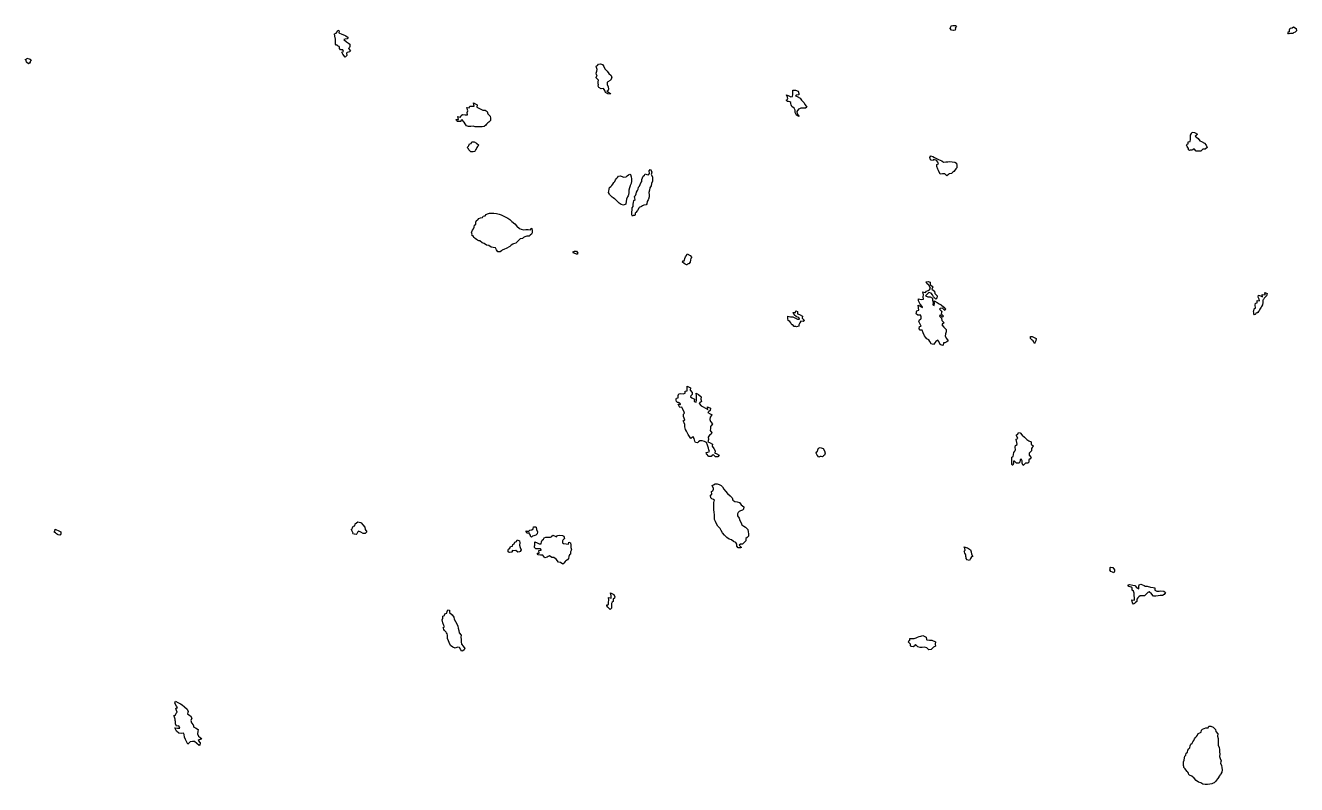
# Model space of a CAD drawing. Extents: x 450006 to 454999, y 6465006 to 6474995.
# Drawn here: x 452614 to 453746, y 6468654 to 6469330 of the extents above; entities that cross this region are included whole.
import ezdxf

# ---------------------------------------------------------------- set-up
doc = ezdxf.new("R2010")
doc.units = 0

msp = doc.modelspace()

# ---------------------------------------------------------------- linework, layer by layer
at = {"layer": '1010'}
for points in [[(452891, 6469312), (452890.44, 6469313), (452890.44, 6469313.54), (452890.44, 6469315), (452890.52, 6469315.46), (452890.58, 6469317.4), (452890, 6469319.98), (452889.72, 6469322.26), (452891.2, 6469322.78), (452892.08, 6469323.9), (452892.44, 6469325.54), (452893.7, 6469325), (452893.46, 6469323), (452896.16, 6469321.82), (452898.4, 6469321), (452899.6, 6469320.38), (452901.64, 6469319), (452901, 6469317.6), (452899, 6469317.4), (452897.98, 6469317), (452900.16, 6469315), (452902, 6469313.98), (452903.36, 6469313), (452903.32, 6469311), (452903, 6469310), (452902.04, 6469309), (452903.86, 6469307), (452903, 6469306.04), (452901, 6469305.68), (452900.36, 6469305), (452900.66, 6469303), (452899, 6469301.32), (452897, 6469304), (452896, 6469305.98), (452897.62, 6469306.36), (452897, 6469308), (452895, 6469308), (452894, 6469309), (452894, 6469309.98), (452893.66, 6469311), (452893, 6469311.34), (452891.98, 6469312), (452891, 6469312), (452891, 6469312)], [(453439, 6469325.58), (453437.8, 6469327), (453438.12, 6469327.86), (453438.8, 6469329), (453438.78, 6469329.2), (453440.32, 6469329.66), (453442.48, 6469329.5), (453443.44, 6469329), (453443, 6469328), (453442.4, 6469327.58), (453442.74, 6469327), (453442.44, 6469325.54), (453441, 6469325.24), (453440.74, 6469325.24), (453439, 6469325.58), (453439, 6469325.58)], [(453739, 6469322.26), (453738.52, 6469323), (453738.76, 6469323.22), (453739, 6469324.12), (453739.94, 6469324.04), (453740.12, 6469325.86), (453740.74, 6469327.24), (453742.36, 6469327.62), (453743.64, 6469328.34), (453746.02, 6469327), (453746.34, 6469325), (453745, 6469323.72), (453743.7, 6469323), (453743.36, 6469322.62), (453743, 6469322.46), (453741.56, 6469322.42), (453741, 6469322.38), (453739.66, 6469322.32), (453739, 6469322.26), (453739, 6469322.26)], [(452615, 6469298.34), (452614.4, 6469299), (452614.36, 6469299.62), (452615, 6469299.38), (452615.54, 6469300.44), (452618.44, 6469299.54), (452619.4, 6469299), (452619, 6469298.04), (452618.68, 6469297.3), (452618.56, 6469297), (452618, 6469295.98), (452617, 6469295.52), (452615.44, 6469297), (452615, 6469298.34), (452615, 6469298.34)], [(453123, 6469282.66), (453122.7, 6469283), (453122.7, 6469283.28), (453123, 6469284.16), (453123.5, 6469284.48), (453123, 6469285.98), (453122.74, 6469287.24), (453123.12, 6469288.86), (453123.54, 6469290.44), (453123, 6469292.34), (453122.54, 6469293.44), (453123.86, 6469294.12), (453124.68, 6469295.3), (453126.4, 6469295.58), (453128.18, 6469295), (453129.52, 6469293), (453130.2, 6469291), (453132.32, 6469289), (453133.9, 6469287), (453135.84, 6469285), (453136.52, 6469283), (453135.44, 6469281), (453135, 6469280.7), (453133, 6469279.34), (453132.44, 6469279), (453132.5, 6469277), (453133.44, 6469275), (453133.66, 6469273), (453133, 6469271.44), (453131.98, 6469271), (453133.68, 6469270.3), (453135.34, 6469269), (453135, 6469268.5), (453133, 6469268.78), (453131, 6469269.98), (453130.2, 6469271.78), (453129, 6469273.6), (453127, 6469273.16), (453125, 6469274.44), (453124.34, 6469275.64), (453124.56, 6469277), (453124.48, 6469277.5), (453124.44, 6469279), (453124.44, 6469279.54), (453124.68, 6469281), (453123, 6469282.66), (453123, 6469282.66)], [(453293, 6469261.84), (453291.7, 6469263), (453292.58, 6469263.4), (453293, 6469264.28), (453293.42, 6469264.56), (453293, 6469265.9), (453292.16, 6469267.82), (453294.08, 6469267), (453296, 6469265.98), (453297.54, 6469266.44), (453297.82, 6469268.16), (453297.7, 6469270.28), (453297.84, 6469272.14), (453300.04, 6469271.94), (453302.58, 6469271), (453303.24, 6469269), (453303, 6469268), (453301, 6469267.68), (453300.16, 6469267), (453301.5, 6469266.48), (453304.36, 6469265), (453305.38, 6469263), (453307.62, 6469261), (453308.64, 6469259), (453310.28, 6469257), (453309, 6469256.06), (453307, 6469256.02), (453305, 6469256.12), (453303, 6469255.22), (453302.66, 6469255), (453301.4, 6469253), (453301.64, 6469251), (453303.08, 6469249), (453303, 6469248.54), (453301, 6469249.66), (453299.82, 6469252.16), (453299.76, 6469254.22), (453299, 6469255.9), (453297, 6469257.62), (453296.34, 6469259), (453295.88, 6469260.1), (453295.92, 6469261), (453295, 6469261.66), (453293.96, 6469262.02), (453293, 6469261.84), (453293, 6469261.84)], [(452999, 6469244), (452998.2, 6469245), (452998.06, 6469245.92), (452999, 6469245.98), (453000, 6469245.98), (452999.5, 6469248.48), (453001.94, 6469248.04), (453002.54, 6469249.44), (453003.5, 6469250.48), (453006, 6469249.98), (453007.94, 6469250.04), (453007.82, 6469252.16), (453008.48, 6469253.5), (453007.42, 6469256.56), (453009.66, 6469256.32), (453010.26, 6469257.72), (453012.18, 6469257.8), (453014.08, 6469257.9), (453013.32, 6469260.66), (453016.66, 6469259), (453016.28, 6469257), (453017.98, 6469256), (453020, 6469255), (453021.76, 6469254.22), (453023.86, 6469254.12), (453025.46, 6469253), (453026.26, 6469251), (453028.24, 6469249), (453028.46, 6469247), (453028.38, 6469245), (453027, 6469243.6), (453026.26, 6469243), (453025, 6469241.72), (453024.3, 6469241), (453023, 6469239.78), (453021, 6469239.4), (453019, 6469239.54), (453017, 6469239.38), (453015, 6469239.34), (453013, 6469240.06), (453011, 6469239.68), (453009, 6469239.66), (453007, 6469240.18), (453005.84, 6469242.14), (453005, 6469243.62), (453003, 6469245.94), (453002.58, 6469245.4), (453001.98, 6469245), (453001.98, 6469244), (453001, 6469244), (452999.98, 6469244), (452999, 6469244), (452999, 6469244)], [(453649, 6469222), (453648.28, 6469223), (453648.58, 6469223.4), (453649, 6469223.82), (453649.72, 6469224.26), (453649.84, 6469226.14), (453651.62, 6469226.36), (453651.88, 6469228.1), (453652, 6469229.98), (453651.88, 6469232.1), (453652.66, 6469233.32), (453653.44, 6469234.54), (453655.54, 6469234.44), (453658.22, 6469233), (453657, 6469231.54), (453656.16, 6469231), (453658.56, 6469229), (453660.28, 6469227), (453661.58, 6469226.4), (453664.4, 6469225), (453665.88, 6469223), (453666.58, 6469221), (453665, 6469219.48), (453663, 6469219.6), (453662.18, 6469219), (453661, 6469217.8), (453659, 6469217.64), (453657, 6469217.68), (453655, 6469219.72), (453653.98, 6469219), (453653, 6469218.52), (453651.46, 6469218.52), (453651, 6469218.34), (453650, 6469219), (453650, 6469219.98), (453649.36, 6469221), (453649, 6469222), (453649, 6469222)], [(453009, 6469219.78), (453007.78, 6469221), (453008.48, 6469221.5), (453009, 6469222.2), (453009.2, 6469222.78), (453009.68, 6469224.3), (453011.36, 6469224.62), (453012.04, 6469225.94), (453014.08, 6469225.9), (453015.98, 6469225), (453017.98, 6469223), (453017, 6469222), (453016.34, 6469221), (453015.56, 6469219), (453015, 6469218.54), (453014.42, 6469217.56), (453013, 6469217.2), (453012.78, 6469217.2), (453011, 6469217.26), (453009.2, 6469219), (453009, 6469219.78), (453009, 6469219.78)], [(453421, 6469209.66), (453420, 6469211), (453419.82, 6469212.16), (453420.26, 6469213), (453420.44, 6469213.54), (453422.38, 6469213), (453423.76, 6469212.22), (453426.32, 6469211), (453427.52, 6469210.46), (453430.46, 6469209), (453431.92, 6469208.06), (453433.88, 6469208.1), (453435.76, 6469208.22), (453437.48, 6469208.5), (453439.7, 6469208.28), (453442, 6469207.98), (453443.56, 6469207), (453443.92, 6469205), (453443.74, 6469203), (453443, 6469202), (453442.22, 6469201), (453441, 6469199.76), (453440.12, 6469199), (453439, 6469197.86), (453437, 6469197.54), (453436.3, 6469197), (453435, 6469195.68), (453433, 6469197.7), (453431, 6469197.52), (453429, 6469197.38), (453427.32, 6469200.66), (453427, 6469201.84), (453425.84, 6469204.14), (453426, 6469205.98), (453427.48, 6469206.5), (453427, 6469208), (453426, 6469209), (453425, 6469209.66), (453423.98, 6469210), (453423, 6469210.18), (453422.64, 6469209.34), (453421, 6469209.66), (453421, 6469209.66)], [(453155, 6469160), (453154.28, 6469161), (453154.42, 6469161.56), (453154.42, 6469163), (453154.48, 6469163.5), (453154.54, 6469165.44), (453154.58, 6469167.4), (453155.54, 6469168.44), (453155.42, 6469170.56), (453155.88, 6469172.1), (453156.22, 6469173.76), (453157.36, 6469174.62), (453157, 6469176), (453156.74, 6469177.24), (453157.72, 6469178.26), (453158.14, 6469179.84), (453158.62, 6469181.36), (453159.38, 6469182.6), (453159.96, 6469184.02), (453160.42, 6469185.56), (453161.32, 6469186.66), (453161.82, 6469188.16), (453162.4, 6469189.58), (453163.34, 6469190.64), (453163.4, 6469192.58), (453164.02, 6469193.96), (453164.6, 6469195.38), (453165.6, 6469196.38), (453166.34, 6469197.64), (453167.76, 6469197), (453169.36, 6469196.62), (453170.12, 6469197.86), (453169.68, 6469200.3), (453170.66, 6469201.32), (453171.24, 6469201), (453172.12, 6469199), (453171.58, 6469197), (453172.64, 6469195), (453172.66, 6469193), (453172.66, 6469191), (453171.84, 6469189), (453171.46, 6469187), (453171, 6469186), (453170.48, 6469185), (453170.12, 6469183), (453169.52, 6469181), (453169.8, 6469179), (453169.92, 6469177), (453169.2, 6469175), (453169, 6469174.56), (453167.94, 6469173), (453167.64, 6469171), (453167, 6469169.94), (453165, 6469169.6), (453163.78, 6469169), (453163, 6469168.5), (453161, 6469167.46), (453160.56, 6469167), (453159.4, 6469165), (453159, 6469164.48), (453157.8, 6469163), (453157.46, 6469162.52), (453157.24, 6469161), (453157.18, 6469160.8), (453157, 6469160.46), (453155.52, 6469160.46), (453155, 6469160), (453155, 6469160)], [(453135, 6469178.66), (453134.74, 6469179), (453134.46, 6469179.52), (453133.7, 6469181), (453133.86, 6469182.12), (453134.18, 6469183.8), (453134.54, 6469185.44), (453135.76, 6469186.22), (453136.7, 6469187.28), (453137.6, 6469188.38), (453138.28, 6469189.7), (453139.14, 6469190.84), (453139.88, 6469192.1), (453140.6, 6469193.38), (453141.56, 6469194.42), (453142.6, 6469195.38), (453144.26, 6469195.72), (453146.44, 6469195), (453147.32, 6469194.66), (453149.2, 6469194.78), (453150.24, 6469195.74), (453151.38, 6469196.6), (453152.72, 6469197.26), (453153.22, 6469197), (453153.82, 6469195), (453154.14, 6469193), (453154.08, 6469191), (453153.72, 6469189), (453153, 6469187.22), (453152.86, 6469187), (453152.42, 6469185), (453151.7, 6469183), (453151.8, 6469181), (453151.26, 6469179), (453151, 6469178.04), (453150.38, 6469177), (453149.64, 6469175), (453149.36, 6469173), (453149.12, 6469171), (453149, 6469170.62), (453147, 6469169.78), (453145, 6469170.22), (453143, 6469171.34), (453141, 6469173.64), (453139.52, 6469175), (453139, 6469175.3), (453137.7, 6469176.28), (453137, 6469176.74), (453136.66, 6469177), (453135, 6469178.66), (453135, 6469178.66)], [(453013, 6469142), (453012.02, 6469143), (453012.1, 6469143.88), (453011.68, 6469145), (453012, 6469145.98), (453012.42, 6469147.56), (453013.36, 6469148.62), (453013.84, 6469150.14), (453014.24, 6469151.74), (453015.32, 6469152.66), (453015.48, 6469154.5), (453016.1, 6469155.88), (453017.36, 6469156.62), (453018.2, 6469157.78), (453019.52, 6469158.46), (453021.34, 6469158.64), (453022.08, 6469159.9), (453023.72, 6469160.26), (453024.62, 6469161.36), (453025.94, 6469162.04), (453027.52, 6469162.46), (453029.48, 6469162.5), (453031.44, 6469162.54), (453033.82, 6469162.16), (453036.34, 6469161.64), (453037.98, 6469161), (453039.76, 6469160.22), (453042.22, 6469159), (453043.96, 6469158.02), (453045.78, 6469157), (453047.6, 6469155), (453050.2, 6469153), (453052.1, 6469151), (453054.38, 6469149), (453055.78, 6469148.2), (453058.28, 6469147.7), (453059.94, 6469148.04), (453062, 6469147.98), (453064.3, 6469147.68), (453064.78, 6469149.2), (453065.46, 6469149), (453065.54, 6469147), (453065.52, 6469145), (453065, 6469143.92), (453063.98, 6469143), (453063, 6469142.2), (453061, 6469142), (453059, 6469141.4), (453057.98, 6469141), (453057, 6469140.04), (453055, 6469139.58), (453054.46, 6469139), (453053, 6469137.52), (453052.4, 6469137), (453051, 6469135.82), (453049, 6469135.36), (453048.5, 6469135), (453047, 6469134), (453045.82, 6469133), (453045, 6469132.5), (453043, 6469131.4), (453042.38, 6469131), (453041, 6469130.36), (453039, 6469129.56), (453038.24, 6469129), (453037, 6469128.22), (453035, 6469128.08), (453033.96, 6469130.02), (453033, 6469131.54), (453031, 6469131.86), (453029, 6469132.26), (453027, 6469133.72), (453025, 6469134.06), (453023, 6469135.64), (453021, 6469136.2), (453019, 6469137.86), (453017.98, 6469138), (453017, 6469138.44), (453016.14, 6469139), (453015, 6469140.14), (453014, 6469141), (453013, 6469142), (453013, 6469142)], [(453103, 6469126.8), (453102.5, 6469127), (453101.88, 6469128.1), (453103, 6469128.08), (453103.16, 6469128.82), (453105, 6469128.86), (453106.18, 6469127), (453105.8, 6469126.18), (453105, 6469126.14), (453103.14, 6469126.84), (453103, 6469126.8), (453103, 6469126.8)], [(453201, 6469117.72), (453199.62, 6469119), (453199.74, 6469120.24), (453201, 6469120.14), (453201.3, 6469120.68), (453201.7, 6469122.28), (453202.26, 6469123.72), (453203.2, 6469124.78), (453203.64, 6469126.34), (453206.34, 6469125), (453207.78, 6469123), (453207, 6469122.32), (453206.58, 6469121), (453206.46, 6469119), (453205, 6469117.38), (453204.66, 6469117.32), (453203.92, 6469117), (453203.34, 6469116.64), (453203, 6469116.5), (453201.9, 6469117), (453201, 6469117.72), (453201, 6469117.72)], [(453409, 6469071.8), (453407.6, 6469073), (453407.74, 6469074.24), (453407.92, 6469075), (453408.3, 6469075.68), (453409.9, 6469076.08), (453409.7, 6469078.28), (453409.44, 6469080.54), (453412.56, 6469079), (453413.36, 6469078.62), (453413, 6469079.54), (453411, 6469081.4), (453409.62, 6469084.36), (453409.62, 6469086.36), (453412.14, 6469085.84), (453414, 6469085.98), (453413.94, 6469088.04), (453414, 6469089.98), (453413.46, 6469092.52), (453416, 6469091.98), (453416.74, 6469093.24), (453418.14, 6469093.84), (453419.54, 6469094.44), (453420.24, 6469095.74), (453419, 6469098.32), (453417, 6469100), (453416.62, 6469101.36), (453418.26, 6469101.72), (453419.98, 6469101), (453419.98, 6469099), (453422.4, 6469097), (453421.62, 6469095), (453423.9, 6469093), (453424.28, 6469091), (453426.16, 6469089), (453425.98, 6469087), (453425, 6469086), (453423, 6469088), (453422, 6469089.98), (453421, 6469091.46), (453419, 6469092), (453417.98, 6469091), (453417, 6469090), (453415.98, 6469089), (453417.84, 6469088.14), (453420, 6469087.98), (453421.98, 6469087), (453422.16, 6469085), (453422.6, 6469083), (453422.34, 6469081), (453423.54, 6469080.44), (453423.84, 6469082.14), (453423.58, 6469084.4), (453426.4, 6469083), (453428, 6469081.98), (453429.98, 6469081), (453432.08, 6469079), (453433.72, 6469077), (453433, 6469076), (453431, 6469077.9), (453429, 6469077.54), (453428.22, 6469077), (453430.32, 6469075), (453429.98, 6469073), (453431.98, 6469071), (453431, 6469070), (453429, 6469072), (453428.3, 6469071), (453430.16, 6469069), (453430.34, 6469067), (453432.38, 6469065), (453431, 6469064.08), (453430.48, 6469063), (453432.08, 6469061), (453434.44, 6469059), (453434.18, 6469057), (453433.76, 6469055), (453433.38, 6469053), (453434.54, 6469051), (453436.02, 6469049), (453435, 6469047.96), (453433, 6469047.2), (453431.98, 6469047), (453431.7, 6469045), (453431, 6469044.6), (453429, 6469045.76), (453427.76, 6469048.22), (453427, 6469049.62), (453425.98, 6469049), (453425, 6469048.22), (453424.18, 6469047), (453423, 6469045.58), (453421, 6469046.12), (453419.7, 6469048.28), (453419, 6469049.7), (453417, 6469050.56), (453415.9, 6469052.08), (453415, 6469053.42), (453413.96, 6469056.02), (453413, 6469058.54), (453411, 6469058.3), (453410.34, 6469059.64), (453410.42, 6469061.56), (453412, 6469061.98), (453411, 6469063.76), (453409.82, 6469066.16), (453410.5, 6469067.48), (453411.68, 6469068.3), (453411.96, 6469069), (453412.12, 6469069.86), (453412.16, 6469071), (453411, 6469072.16), (453410.3, 6469071.68), (453409, 6469071.8), (453409, 6469071.8)], [(453709, 6469072), (453708.38, 6469073), (453708.22, 6469073.76), (453707.9, 6469075), (453708.38, 6469075.6), (453708.52, 6469077.46), (453709.82, 6469078.16), (453709.46, 6469080.52), (453709.68, 6469082.3), (453711.32, 6469082.66), (453711.22, 6469084.76), (453713.36, 6469084.62), (453713, 6469086), (453712.16, 6469087.82), (453712.52, 6469089.46), (453714.14, 6469089), (453715.94, 6469088.04), (453715.82, 6469090.16), (453718.24, 6469089.74), (453717.94, 6469092.04), (453720.16, 6469091), (453719.44, 6469089), (453719, 6469088.5), (453717.62, 6469087), (453717, 6469085.7), (453716.38, 6469085), (453716.3, 6469083), (453716.02, 6469081), (453715, 6469079.56), (453714.66, 6469079), (453713.68, 6469077), (453713, 6469075.74), (453712.46, 6469075), (453711.78, 6469074.2), (453711, 6469073.52), (453710.3, 6469073.68), (453709.98, 6469073), (453709.6, 6469072.38), (453709, 6469072), (453709, 6469072)], [(453295, 6469066.18), (453293.46, 6469067), (453293.34, 6469068.64), (453293.22, 6469069), (453293.22, 6469070.76), (453295.7, 6469070.28), (453297.82, 6469070.16), (453299.98, 6469069), (453301.82, 6469068.16), (453303.74, 6469068.24), (453303, 6469069.7), (453301, 6469070.18), (453299, 6469072), (453298, 6469073.98), (453300, 6469073.98), (453300.28, 6469075.7), (453302, 6469075), (453301.98, 6469073), (453303.54, 6469072.44), (453306.44, 6469071), (453305.98, 6469069), (453308.12, 6469067), (453307, 6469066.1), (453305, 6469066.38), (453304.06, 6469065), (453303.24, 6469063), (453303, 6469062), (453301, 6469061.34), (453300.36, 6469061.62), (453299, 6469061.62), (453297.62, 6469063), (453297, 6469063.2), (453295.92, 6469065), (453295, 6469066.18), (453295, 6469066.18)], [(453511, 6469049.42), (453509.3, 6469051), (453509.28, 6469052.7), (453511, 6469052.82), (453511.44, 6469052.54), (453514.34, 6469051), (453514.1, 6469049), (453513.24, 6469047), (453513.2, 6469046.78), (453513, 6469046.62), (453512.52, 6469047), (453512.5, 6469047.48), (453511.88, 6469049), (453511, 6469049.42), (453511, 6469049.42)], [(453195, 6468994), (453194.18, 6468995), (453194, 6468995.98), (453194, 6468997), (453194.2, 6468997.78), (453195.7, 6468998.28), (453195.64, 6469000.34), (453196.32, 6469001.66), (453198, 6469001.98), (453200.2, 6469001.78), (453201.74, 6469002.24), (453201.82, 6469004.16), (453203.68, 6469004.3), (453203.8, 6469006.18), (453203.58, 6469008.4), (453206.58, 6469007), (453206.18, 6469005), (453207.98, 6469003), (453207.98, 6469001), (453207, 6469000), (453206.62, 6468999), (453207.92, 6468998.06), (453210.06, 6468997), (453209.98, 6468995), (453211.56, 6468994.42), (453211.84, 6468996.14), (453211.84, 6468998.14), (453212, 6468999.98), (453211.74, 6469002.24), (453213.82, 6469001), (453215.98, 6468999), (453215.94, 6468997), (453216.28, 6468995), (453215, 6468993.7), (453214.42, 6468993), (453216.16, 6468991), (453217.88, 6468990.1), (453219.86, 6468989), (453222.16, 6468987.82), (453221.76, 6468990.22), (453224.38, 6468989), (453224.04, 6468987), (453223, 6468985.94), (453222.18, 6468985), (453224, 6468983.98), (453225.98, 6468983), (453225, 6468982), (453224.16, 6468981), (453223.98, 6468979), (453224.48, 6468977), (453226.18, 6468975), (453225, 6468973.36), (453224.32, 6468973), (453224.38, 6468971), (453224.04, 6468969), (453225.72, 6468967), (453225, 6468965.88), (453223.64, 6468965), (453223, 6468964), (453222.48, 6468963), (453222.74, 6468961), (453221.98, 6468959), (453223.68, 6468958.3), (453226.3, 6468957), (453225.98, 6468955), (453227.52, 6468953), (453228.44, 6468951), (453228.4, 6468949), (453229.52, 6468948.46), (453232.12, 6468947), (453231, 6468945.64), (453229, 6468945.52), (453227, 6468947.42), (453225.98, 6468947), (453225, 6468946.06), (453223, 6468946.02), (453221, 6468948.4), (453220.58, 6468949.4), (453222.1, 6468949.88), (453223.64, 6468950.34), (453223, 6468952), (453222.58, 6468953.4), (453221.82, 6468956.16), (453221, 6468958.42), (453219, 6468959.24), (453217, 6468959.8), (453215, 6468959.86), (453213.8, 6468959), (453213, 6468958), (453211, 6468958.32), (453210.42, 6468959.56), (453209.92, 6468962.06), (453209, 6468963.32), (453207.98, 6468963), (453207, 6468962), (453205, 6468964.58), (453204.5, 6468965.48), (453203, 6468968.5), (453202.08, 6468969.9), (453201.6, 6468972.38), (453201.64, 6468974.34), (453201, 6468976), (453200.22, 6468977.76), (453201.46, 6468978.52), (453201, 6468980.2), (453200.32, 6468981.66), (453200.3, 6468983.68), (453201.42, 6468984.56), (453201, 6468985.38), (453199.44, 6468988.54), (453199, 6468989.84), (453197, 6468989.58), (453195.58, 6468992.4), (453197, 6468992.4), (453197.76, 6468992.22), (453197.46, 6468993), (453197, 6468993.52), (453195.98, 6468994), (453195, 6468994), (453195, 6468994)], [(453493, 6468938.36), (453492.64, 6468939), (453492.9, 6468939.08), (453492.86, 6468941), (453492.68, 6468941.3), (453492.68, 6468943.3), (453492.76, 6468945.22), (453493.9, 6468946.08), (453494.32, 6468947.66), (453494.5, 6468949.48), (453495.4, 6468950.58), (453496.02, 6468951.96), (453495.82, 6468954.16), (453496.14, 6468955.84), (453497.46, 6468956.52), (453497.24, 6468958.74), (453497, 6468959.32), (453496.62, 6468961.36), (453498.16, 6468961.82), (453497, 6468964.74), (453496.86, 6468965.12), (453498.16, 6468965.82), (453498.58, 6468967.4), (453500.28, 6468967), (453501.9, 6468965), (453503.98, 6468963), (453506.22, 6468961), (453508, 6468959.98), (453509.98, 6468959), (453509.98, 6468957), (453511.98, 6468955), (453511, 6468954), (453510.16, 6468953), (453510.22, 6468951), (453509, 6468949.76), (453508.24, 6468949), (453508.22, 6468947), (453509.98, 6468945), (453509, 6468944), (453507.98, 6468943), (453507.98, 6468941), (453507, 6468940), (453505, 6468940), (453503.98, 6468939), (453503, 6468938), (453502, 6468939.98), (453502, 6468941.98), (453501, 6468943.82), (453500.24, 6468943), (453499.98, 6468941), (453499, 6468940), (453497, 6468940), (453495, 6468941.82), (453494.24, 6468941.74), (453494.12, 6468941), (453494.12, 6468939.86), (453493.98, 6468939), (453493.68, 6468938.3), (453493, 6468938.36), (453493, 6468938.36)], [(453319, 6468947.58), (453318.5, 6468949), (453318.64, 6468949.34), (453319, 6468950.02), (453319.68, 6468950.3), (453320.1, 6468951.88), (453320.64, 6468953.34), (453321.98, 6468954), (453324.66, 6468953), (453326.08, 6468951), (453326.6, 6468949), (453325.98, 6468947), (453325, 6468946.4), (453324.3, 6468945.68), (453323, 6468945.82), (453322, 6468945.98), (453321, 6468945.44), (453319.44, 6468947), (453319, 6468947.58), (453319, 6468947.58)], [(453225, 6468908.74), (453224.78, 6468909), (453224.58, 6468909.4), (453224.56, 6468911), (453224.38, 6468911.6), (453225.5, 6468912.48), (453225.24, 6468914.74), (453226.5, 6468915.48), (453227.18, 6468916.8), (453227, 6468917.36), (453225.88, 6468920.1), (453227.2, 6468920.78), (453228.5, 6468921.48), (453230.24, 6468921.74), (453232.06, 6468921), (453234, 6468919.98), (453235.24, 6468919), (453236.42, 6468917), (453237.76, 6468915), (453239.62, 6468913), (453241.96, 6468911), (453243.64, 6468909), (453244.22, 6468907), (453246.14, 6468905.84), (453248.28, 6468905.7), (453250.28, 6468905), (453251.66, 6468903), (453253.98, 6468901), (453253.74, 6468899), (453253, 6468898.28), (453251, 6468897.5), (453249.82, 6468897), (453249, 6468896), (453248.36, 6468895), (453248.54, 6468893), (453250, 6468891), (453250.52, 6468889), (453251.6, 6468887), (453252.44, 6468885), (453254, 6468883.98), (453255.64, 6468883), (453257.76, 6468881), (453257.98, 6468879), (453258.3, 6468877), (453258.22, 6468875), (453257, 6468873.76), (453255.98, 6468873), (453255.88, 6468871), (453255, 6468870), (453254.06, 6468869), (453253, 6468867.92), (453251, 6468867.82), (453249.98, 6468867), (453251.98, 6468865), (453251, 6468864.74), (453249, 6468864.78), (453248, 6468865.98), (453248, 6468867.98), (453247, 6468869.52), (453245, 6468870.2), (453243, 6468871.78), (453241, 6468872.36), (453239, 6468873.74), (453237, 6468876), (453235, 6468878), (453234, 6468879.98), (453233, 6468881.72), (453231, 6468883.88), (453229.88, 6468886.1), (453229, 6468888), (453228, 6468889.98), (453228.02, 6468891.96), (453228.08, 6468893.9), (453227.72, 6468896.26), (453227.5, 6468898.48), (453227.48, 6468900.5), (453227.5, 6468902.48), (453227.54, 6468904.44), (453227.48, 6468905), (453227.8, 6468906.18), (453227.9, 6468907), (453227, 6468907.56), (453225.64, 6468908.34), (453225, 6468908.74), (453225, 6468908.74)], [(452641, 6468878.06), (452639.74, 6468879), (452640.6, 6468879.38), (452640.74, 6468881), (452640.74, 6468881.24), (452641.32, 6468881), (452644.24, 6468879.74), (452645.78, 6468879), (452645.82, 6468877), (452645.68, 6468876.3), (452645, 6468875.82), (452643.66, 6468876.32), (452643, 6468876.38), (452642.02, 6468877), (452641, 6468878.06), (452641, 6468878.06)], [(452905, 6468880.06), (452904.84, 6468881), (452904.84, 6468881.14), (452905, 6468881.36), (452905.52, 6468882.46), (452906.14, 6468883.84), (452907.7, 6468884.28), (452908.12, 6468885.86), (452909.22, 6468886.76), (452910.32, 6468887.66), (452912.76, 6468887.22), (452913.32, 6468887), (452914.8, 6468885), (452916.6, 6468883), (452916.84, 6468881), (452918.38, 6468879), (452917, 6468877.3), (452915, 6468877.38), (452913, 6468878.48), (452911, 6468879.38), (452910.52, 6468879), (452909.38, 6468877), (452909, 6468876.6), (452907.3, 6468876.68), (452907, 6468876.68), (452905.86, 6468877), (452906.16, 6468877.82), (452905.52, 6468879), (452905, 6468880.06), (452905, 6468880.06)], [(453061, 6468877.72), (453060.2, 6468879), (453060.28, 6468879.7), (453061, 6468879.54), (453062.62, 6468879.36), (453063.62, 6468880.36), (453065.2, 6468880.78), (453066.56, 6468881.42), (453066.76, 6468883.22), (453068.66, 6468883.32), (453069.32, 6468883), (453069.58, 6468881), (453070.32, 6468879), (453070.18, 6468877), (453069, 6468875.9), (453067, 6468875.22), (453065.98, 6468875), (453065, 6468874), (453064, 6468875), (453064, 6468875.98), (453063.38, 6468877), (453063, 6468877.96), (453062.26, 6468877.72), (453061, 6468877.72), (453061, 6468877.72)], [(453045, 6468860.44), (453044.28, 6468861), (453044.28, 6468861.7), (453044.28, 6468863), (453044.44, 6468863.54), (453045.72, 6468864.26), (453046.2, 6468865.78), (453047.98, 6468866), (453048.4, 6468867.58), (453049.66, 6468868.32), (453050.16, 6468869.82), (453051.64, 6468870.34), (453052.26, 6468871.72), (453054.34, 6468871), (453054.66, 6468869), (453054.46, 6468867), (453054.8, 6468865), (453055.74, 6468863), (453055, 6468861.42), (453054.36, 6468861), (453053, 6468860.68), (453051, 6468862.3), (453049, 6468862.04), (453047.84, 6468862.14), (453047.78, 6468861), (453047.38, 6468860.6), (453047, 6468860.64), (453045.46, 6468860.52), (453045, 6468860.44), (453045, 6468860.44)], [(453069, 6468863.88), (453067.84, 6468865), (453067.84, 6468866.14), (453067.92, 6468867), (453067.92, 6468868.06), (453067.86, 6468870.12), (453070.18, 6468869), (453071.82, 6468868.16), (453073.74, 6468868.24), (453073.98, 6468870), (453074.48, 6468871.5), (453075.64, 6468872.34), (453076.34, 6468873.64), (453077.94, 6468874.04), (453079.84, 6468874.14), (453081.8, 6468874.18), (453083.24, 6468874.74), (453084, 6468875.98), (453085.98, 6468875), (453087.42, 6468874.56), (453088.22, 6468875.76), (453090.18, 6468875.8), (453092.5, 6468875.48), (453093.88, 6468875), (453094.56, 6468873), (453093, 6468871.42), (453092.52, 6468871), (453092.64, 6468869), (453093.42, 6468868.56), (453095.82, 6468868.16), (453098.08, 6468867.9), (453098.38, 6468869.6), (453099.8, 6468869), (453099.92, 6468867), (453100.12, 6468865), (453100.56, 6468863), (453099.8, 6468861), (453099.86, 6468859), (453099, 6468858.36), (453098.14, 6468857), (453098.06, 6468855), (453097, 6468853.88), (453095.72, 6468853), (453095, 6468852.4), (453093.82, 6468851), (453093, 6468850.24), (453091, 6468851.44), (453089, 6468851.78), (453087, 6468854.42), (453085, 6468856), (453083, 6468856), (453081, 6468857.44), (453079.98, 6468857), (453079, 6468856.38), (453077, 6468855.88), (453075, 6468858), (453073, 6468858.16), (453071, 6468858.54), (453069.96, 6468860.02), (453072, 6468859.98), (453071.6, 6468862.38), (453073.54, 6468862.44), (453073.66, 6468863), (453073, 6468863.7), (453072.14, 6468863.84), (453071, 6468863.84), (453070.14, 6468863.84), (453069, 6468863.88), (453069, 6468863.88)], [(453451, 6468860), (453450.64, 6468861), (453450.46, 6468861.52), (453451, 6468862.4), (453451.28, 6468862.7), (453451, 6468864.06), (453450.42, 6468865.56), (453451.98, 6468865), (453453.42, 6468864.56), (453456.02, 6468863), (453456.54, 6468861), (453456.74, 6468859), (453457.96, 6468857), (453457, 6468856.52), (453455.82, 6468855), (453455, 6468853.32), (453453, 6468854.08), (453452.22, 6468855), (453452, 6468855.98), (453451.72, 6468857), (453451.8, 6468858.18), (453451.54, 6468859), (453451, 6468860), (453451, 6468860)], [(453581, 6468843.58), (453580.16, 6468845), (453580.22, 6468845.76), (453580.4, 6468847), (453580.56, 6468847.42), (453582.74, 6468847), (453584.3, 6468845), (453584.26, 6468843.72), (453583.98, 6468843), (453583.58, 6468842.4), (453583, 6468842.54), (453582.34, 6468843), (453581, 6468843.58), (453581, 6468843.58)], [(453133, 6468811.84), (453132.02, 6468813), (453132, 6468813.98), (453133, 6468814.04), (453133.74, 6468814.24), (453133.7, 6468816.28), (453133.8, 6468818.18), (453133.54, 6468820.44), (453136.1, 6468819.88), (453136.06, 6468821.92), (453135.3, 6468824.68), (453138.42, 6468823), (453139.38, 6468821), (453139, 6468819.88), (453137.82, 6468819), (453137.68, 6468817), (453137, 6468816.14), (453136.16, 6468815), (453136.22, 6468813), (453136.3, 6468811.68), (453136.14, 6468811), (453135.76, 6468810.22), (453135, 6468809.88), (453133.8, 6468811), (453133, 6468811.84), (453133, 6468811.84)], [(453597, 6468830.14), (453596.46, 6468831), (453596.4, 6468831.58), (453597, 6468831.68), (453597.86, 6468832.12), (453600.5, 6468831.48), (453602.18, 6468831), (453603.98, 6468829), (453605.76, 6468828.22), (453605.74, 6468830.24), (453606.3, 6468831.68), (453607.58, 6468832.4), (453610.6, 6468831), (453611.36, 6468830.62), (453613.34, 6468830.64), (453616.38, 6468829.6), (453618.6, 6468829.38), (453619.98, 6468829), (453619.98, 6468827), (453621.86, 6468826.12), (453623.9, 6468826.08), (453625.54, 6468826.44), (453628, 6468825.98), (453629.62, 6468825), (453629, 6468824), (453628.44, 6468823), (453627, 6468822.28), (453625, 6468822.32), (453623, 6468821.96), (453621, 6468821.7), (453619, 6468821.64), (453617, 6468823.66), (453615, 6468825.58), (453613.98, 6468825), (453613, 6468824), (453612.14, 6468823), (453611, 6468821.84), (453609, 6468822), (453607, 6468822), (453605.98, 6468821), (453605, 6468820), (453603.98, 6468819), (453603.98, 6468817), (453603, 6468816), (453601.98, 6468815), (453601, 6468814.5), (453600.28, 6468815.7), (453599.72, 6468818.26), (453602, 6468817.98), (453602, 6468819.98), (453601.7, 6468822.28), (453601.7, 6468824.28), (453601, 6468826), (453600, 6468827), (453600, 6468827.98), (453600, 6468829), (453599, 6468829.54), (453598.04, 6468829.94), (453597, 6468830.14), (453597, 6468830.14)], [(452987, 6468792), (452986.56, 6468793), (452986.4, 6468793.58), (452987, 6468793.98), (452987.64, 6468794.34), (452987, 6468795.64), (452985.98, 6468798), (452985.42, 6468800.56), (452985.98, 6468802), (452986.2, 6468803.78), (452987.64, 6468804.34), (452987.96, 6468806.02), (452989.56, 6468806.42), (452990.04, 6468807.94), (452990.5, 6468809.48), (452991.98, 6468809), (452991.98, 6468807), (452994.32, 6468805), (452995.9, 6468803), (452996.18, 6468801), (452997.48, 6468799), (452998.44, 6468797), (452999.5, 6468795), (452999.74, 6468793), (453000.26, 6468791), (453000.62, 6468789), (453002.36, 6468787), (453002.2, 6468785), (453002.44, 6468783), (453002.38, 6468781), (453002.56, 6468779), (453004.08, 6468777), (453005.56, 6468775), (453005, 6468773.96), (453003.98, 6468773), (453003, 6468772.54), (453002, 6468773.98), (453001, 6468775.86), (452999, 6468776.28), (452997, 6468775.34), (452995, 6468776.34), (452993, 6468777.82), (452991.62, 6468780.36), (452991, 6468781.78), (452990.08, 6468783.9), (452990.3, 6468785.68), (452990.26, 6468787), (452989.94, 6468788.04), (452989.48, 6468789), (452989, 6468789.64), (452987.64, 6468791), (452987, 6468792), (452987, 6468792)], [(453401, 6468780.44), (453400.6, 6468781), (453400.7, 6468781.28), (453401, 6468781.86), (453401.84, 6468782.14), (453402.04, 6468783.94), (453403.98, 6468784), (453405.94, 6468784.04), (453407.48, 6468784.5), (453408.78, 6468785.2), (453410.18, 6468785.8), (453411.88, 6468786.1), (453413.48, 6468786.5), (453416.6, 6468785), (453416.84, 6468783), (453417.22, 6468782.76), (453419.46, 6468782.52), (453421.4, 6468782.58), (453424.82, 6468781), (453424.48, 6468779), (453424.82, 6468777), (453423, 6468776.28), (453421.9, 6468775), (453421, 6468774), (453419, 6468773.98), (453417, 6468775.74), (453415, 6468776.14), (453413, 6468776.02), (453411, 6468776), (453409, 6468776.46), (453407, 6468778.5), (453405.74, 6468777), (453405, 6468776.56), (453403.32, 6468776.66), (453403, 6468776.68), (453402.7, 6468777), (453402.58, 6468777.4), (453402.6, 6468779), (453401, 6468780.44), (453401, 6468780.44)], [(452747, 6468714), (452746.48, 6468715), (452746.74, 6468715.24), (452747, 6468715.52), (452748, 6468715.98), (452748.6, 6468717.38), (452749.56, 6468718.42), (452749, 6468719.76), (452748.16, 6468721.82), (452749.68, 6468722.3), (452749, 6468723.78), (452747.52, 6468726.46), (452747.88, 6468728.1), (452750.18, 6468727), (452752.32, 6468725.66), (452753.82, 6468725), (452755.98, 6468723), (452758.32, 6468721), (452759.24, 6468719), (452759, 6468718), (452758.6, 6468717), (452760, 6468715.98), (452761.46, 6468715), (452762.46, 6468713), (452761.76, 6468711), (452762.14, 6468709), (452763.82, 6468707), (452764.22, 6468705), (452765.68, 6468704.3), (452768.12, 6468703), (452767.76, 6468701), (452767.54, 6468699), (452768.36, 6468697), (452770.1, 6468695.88), (452771.24, 6468695), (452771, 6468694.38), (452769, 6468693.76), (452768.14, 6468693), (452770.04, 6468691), (452769.58, 6468689), (452769, 6468688.6), (452767, 6468690.4), (452765, 6468692.14), (452763, 6468692.12), (452761, 6468691.82), (452760.22, 6468691), (452759, 6468689.96), (452757.76, 6468692.22), (452757, 6468694), (452756, 6468695.98), (452755.62, 6468698.36), (452755, 6468699.78), (452753, 6468699.48), (452751, 6468699.56), (452749, 6468701.34), (452747.5, 6468704.48), (452749.82, 6468704.16), (452751.94, 6468704.04), (452751, 6468706.24), (452749, 6468706), (452748.08, 6468707.9), (452748.08, 6468709), (452748, 6468709.98), (452747.8, 6468711), (452747.8, 6468712.18), (452747.56, 6468713), (452747, 6468714), (452747, 6468714)], [(453647, 6468667.9), (453645.9, 6468669), (453645.9, 6468670.08), (453645.54, 6468671), (453645.54, 6468672.44), (453645.76, 6468674.22), (453646.28, 6468675.7), (453646.4, 6468677.58), (453646.74, 6468679.24), (453647.84, 6468680.14), (453648.12, 6468681.86), (453649.32, 6468682.66), (453649.52, 6468684.46), (453650.38, 6468685.6), (453651.4, 6468686.58), (453651.7, 6468688.28), (453652.22, 6468689.76), (453653.32, 6468690.66), (453653.92, 6468692.06), (453654.74, 6468693.24), (453655.4, 6468694.58), (453656.32, 6468695.66), (453657.32, 6468696.66), (453658.06, 6468697.92), (453658.76, 6468699.22), (453660.08, 6468699.9), (453661.32, 6468700.66), (453661.76, 6468702.22), (453662.66, 6468703.32), (453664.16, 6468703.82), (453665.56, 6468704.42), (453667.48, 6468704.5), (453668.22, 6468705.76), (453670.02, 6468705.96), (453671.98, 6468705), (453674.1, 6468703), (453674.4, 6468701), (453676.24, 6468699), (453675.84, 6468697), (453676.44, 6468695), (453676.56, 6468693), (453676.48, 6468691), (453676.58, 6468689), (453677.42, 6468687), (453677.58, 6468685), (453677.72, 6468683), (453677.9, 6468681), (453677.84, 6468679), (453678.38, 6468677), (453679.32, 6468675), (453679, 6468674), (453678.58, 6468673), (453679.46, 6468671), (453679.8, 6468669), (453679.98, 6468667), (453679.8, 6468665), (453679, 6468663.6), (453678.54, 6468663), (453677.24, 6468661), (453677, 6468660.44), (453675.78, 6468659), (453675, 6468657.96), (453674.32, 6468657), (453673, 6468655.44), (453671.98, 6468655), (453671, 6468654.66), (453669, 6468654.34), (453667, 6468654), (453665, 6468653.9), (453663, 6468654.38), (453661, 6468655.38), (453659, 6468655.94), (453657, 6468657.6), (453655, 6468659.58), (453653, 6468661.36), (453651, 6468662.22), (453650.3, 6468663), (453650, 6468663.98), (453649.62, 6468665), (453649, 6468665.66), (453647.66, 6468667), (453647, 6468667.9), (453647, 6468667.9)]]:
    msp.add_lwpolyline(points, dxfattribs=at)

doc.saveas('drawing.dxf')
